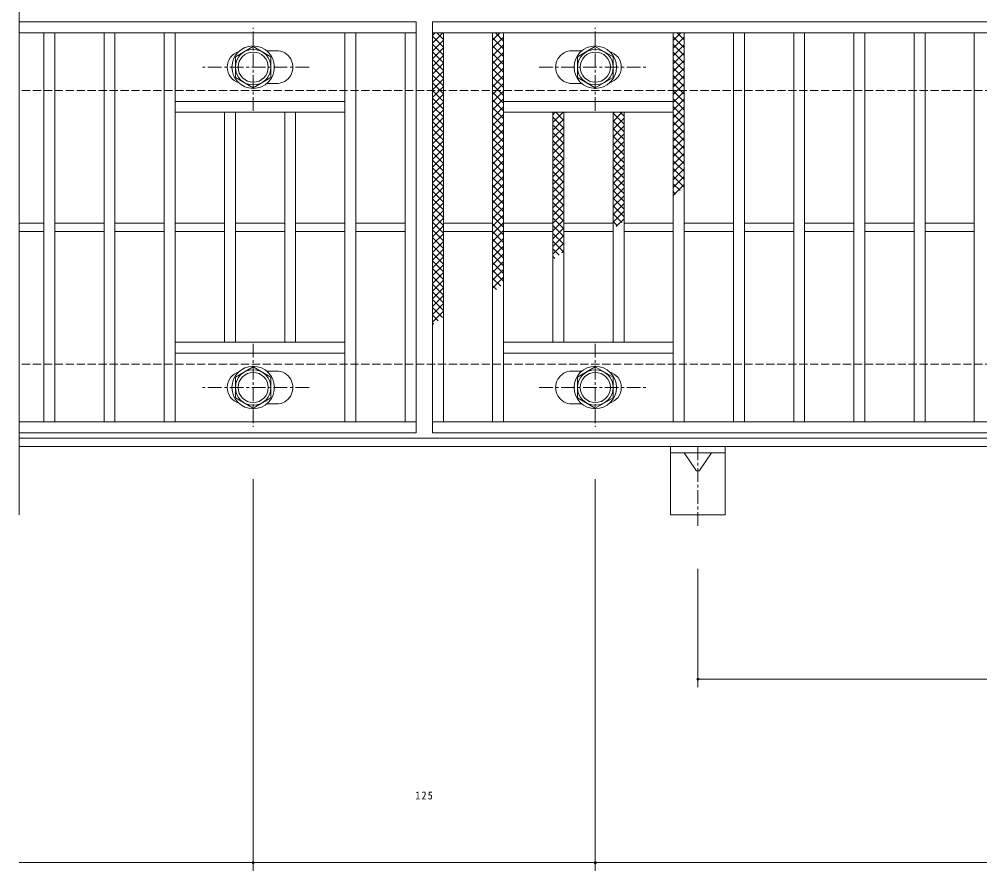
# Model space of a CAD drawing. Units: millimetres on the paper. Extents: x -28453 to 176, y -9817 to 9654.
# Drawn here: x -19724.8 to -19373.8, y 9140.7 to 9451.7 of the extents above; entities that cross this region are included whole.
import ezdxf

# ---------------------------------------------------------------- set-up
doc = ezdxf.new("R2010")
doc.units = ezdxf.units.MM
doc.header["$PDMODE"] = 32
doc.header["$PDSIZE"] = 0.8
doc.linetypes.add('CHAIN1', pattern=[8, 5, -1, 1, -1])
doc.linetypes.add('DASHED3', pattern=[4, 3, -1])
for name, color, linetype, lineweight in [('C-1', 2, 'Continuous', 9), ('C-2', 3, 'Continuous', 9), ('C-4', 7, 'Continuous', 9), ('C-8', 4, 'Continuous', 9), ('C-9', 6, 'Continuous', 9), ('C-A', 3, 'Continuous', 9)]:
    doc.layers.add(name, color=color, linetype=linetype, lineweight=lineweight)
doc.styles.add('ＭＳ ゴシック', font='')
doc.styles.get('ＭＳ ゴシック').set_extended_font_data('MS Gothic')

msp = doc.modelspace()

# ---------------------------------------------------------------- linework, layer by layer
at = {"layer": 'C-1', "linetype": 'DASHED3'}
for p, q in [((-18428.835, 9425.686), (-19724.835, 9425.686)), ((-18428.835, 9325.687), (-19724.835, 9325.686))]:
    msp.add_line(p, q, dxfattribs=at)
at = {"layer": 'C-1'}
for p, q in [((-18428.835, 9298.686), (-19724.835, 9298.686)), ((-18428.835, 9295.686), (-19724.835, 9295.686))]:
    msp.add_line(p, q, dxfattribs=at)
at = {"layer": 'C-2'}
for p, q in [((-19724.835, 9480.686), (-19724.835, 9270.686)), ((-19579.835, 9450.686), (-19724.835, 9450.686)), ((-19579.835, 9450.686), (-19579.835, 9300.686)), ((-19579.835, 9446.686), (-19724.835, 9446.686)), ((-19715.835, 9304.686), (-19715.835, 9446.686)), ((-19711.835, 9304.686), (-19711.835, 9446.686)), ((-19693.835, 9304.686), (-19693.835, 9446.686)), ((-19689.835, 9304.686), (-19689.835, 9446.686)), ((-19671.835, 9304.686), (-19671.835, 9446.686)), ((-19667.835, 9304.686), (-19667.835, 9446.686)), ((-19605.835, 9304.686), (-19605.835, 9446.686)), ((-19601.835, 9304.686), (-19601.835, 9446.686)), ((-19583.835, 9304.686), (-19583.835, 9446.686)), ((-19573.835, 9446.686), (-18579.835, 9446.686)), ((-19569.835, 9304.686), (-19569.835, 9446.686)), ((-19551.835, 9304.686), (-19551.835, 9446.686)), ((-19547.835, 9304.686), (-19547.835, 9446.686)), ((-19485.835, 9304.686), (-19485.835, 9446.686)), ((-19481.835, 9304.686), (-19481.835, 9446.686)), ((-19463.835, 9304.686), (-19463.835, 9446.686)), ((-19459.835, 9304.686), (-19459.835, 9446.686)), ((-19441.835, 9304.686), (-19441.835, 9446.686)), ((-19437.835, 9304.686), (-19437.835, 9446.686)), ((-19419.835, 9304.686), (-19419.835, 9446.686)), ((-19415.835, 9304.686), (-19415.835, 9446.686)), ((-19397.835, 9304.686), (-19397.835, 9446.686)), ((-19393.835, 9304.686), (-19393.835, 9446.686)), ((-19375.835, 9304.686), (-19375.835, 9446.686)), ((-19630.835, 9440.186), (-19634.43, 9440.186)), ((-19522.835, 9440.186), (-19519.241, 9440.186)), ((-19630.835, 9428.187), (-19634.43, 9428.187)), ((-19522.835, 9428.187), (-19519.241, 9428.187)), ((-19605.835, 9421.685), (-19667.835, 9421.685)), ((-19547.836, 9421.685), (-19485.836, 9421.685)), ((-19605.835, 9417.686), (-19667.835, 9417.686)), ((-19649.836, 9333.686), (-19649.836, 9417.686)), ((-19645.836, 9333.686), (-19645.836, 9417.686)), ((-19627.835, 9333.686), (-19627.835, 9417.686)), ((-19623.836, 9333.686), (-19623.836, 9417.686)), ((-19547.836, 9417.686), (-19485.836, 9417.686)), ((-19529.835, 9333.686), (-19529.835, 9417.686)), ((-19525.835, 9333.686), (-19525.835, 9417.686)), ((-19507.835, 9333.686), (-19507.835, 9417.686)), ((-19503.835, 9333.686), (-19503.835, 9417.686)), ((-19715.835, 9377.186), (-19724.835, 9377.186)), ((-19693.835, 9377.186), (-19711.835, 9377.186)), ((-19671.835, 9377.186), (-19689.835, 9377.186)), ((-19649.835, 9377.186), (-19667.835, 9377.186)), ((-19627.835, 9377.186), (-19645.836, 9377.186)), ((-19605.835, 9377.186), (-19623.836, 9377.186)), ((-19583.835, 9377.186), (-19601.835, 9377.186)), ((-19569.835, 9377.186), (-19551.835, 9377.186)), ((-19547.835, 9377.186), (-19529.835, 9377.186)), ((-19525.835, 9377.186), (-19507.835, 9377.186)), ((-19503.835, 9377.186), (-19485.835, 9377.186)), ((-19481.835, 9377.186), (-19463.835, 9377.186)), ((-19459.835, 9377.186), (-19441.835, 9377.186)), ((-19437.835, 9377.186), (-19419.835, 9377.186)), ((-19415.835, 9377.186), (-19397.835, 9377.186)), ((-19393.835, 9377.186), (-19375.835, 9377.186)), ((-19715.835, 9374.186), (-19724.835, 9374.186)), ((-19693.835, 9374.186), (-19711.835, 9374.186)), ((-19671.835, 9374.186), (-19689.835, 9374.186)), ((-19649.835, 9374.186), (-19667.835, 9374.186)), ((-19627.835, 9374.186), (-19645.836, 9374.186)), ((-19605.835, 9374.186), (-19623.836, 9374.186)), ((-19583.835, 9374.186), (-19601.835, 9374.186)), ((-19569.835, 9374.186), (-19551.835, 9374.186)), ((-19547.835, 9374.186), (-19529.835, 9374.186)), ((-19525.835, 9374.186), (-19507.835, 9374.186)), ((-19503.835, 9374.186), (-19485.835, 9374.186)), ((-19481.835, 9374.186), (-19463.835, 9374.186)), ((-19459.835, 9374.186), (-19441.835, 9374.186)), ((-19437.835, 9374.186), (-19419.835, 9374.186)), ((-19415.835, 9374.186), (-19397.835, 9374.186)), ((-19393.835, 9374.186), (-19375.835, 9374.186)), ((-19605.835, 9333.686), (-19667.835, 9333.686)), ((-19547.836, 9333.686), (-19485.836, 9333.686)), ((-19605.835, 9329.686), (-19667.835, 9329.686)), ((-19547.836, 9329.686), (-19485.836, 9329.686)), ((-19630.835, 9323.185), (-19634.43, 9323.185)), ((-19522.835, 9323.185), (-19519.241, 9323.185)), ((-19630.835, 9311.186), (-19634.43, 9311.186)), ((-19522.835, 9311.186), (-19519.241, 9311.186)), ((-19724.835, 9304.686), (-19579.835, 9304.686)), ((-18579.835, 9304.686), (-19573.835, 9304.686)), ((-19579.835, 9300.686), (-19724.835, 9300.686)), ((-18579.835, 9300.686), (-19573.835, 9300.686))]:
    msp.add_line(p, q, dxfattribs=at)
msp.add_lwpolyline([(-19573.835, 9300.686), (-19573.835, 9450.686), (-18579.835, 9450.686)], dxfattribs=at)
for centre, start, end in [((-19642.835, 9434.186), 106.33307, 253.66693), ((-19630.835, 9434.186), 270, 90.00002), ((-19522.835, 9434.186), 89.99998, 270), ((-19510.835, 9434.186), 286.33307, 73.66693), ((-19642.835, 9317.186), 106.33307, 253.66693), ((-19630.835, 9317.186), 269.99998, 90), ((-19522.835, 9317.186), 90, 270.00002), ((-19510.835, 9317.186), 286.33307, 73.66693)]:
    msp.add_arc(centre, 6, start, end, dxfattribs=at)
at = {"layer": 'C-4'}
for p, q in [((-19639.335, 9283.686), (-19639.335, 9140.686)), ((-19514.335, 9283.686), (-19514.335, 9140.686)), ((-19476.835, 9250.966), (-19476.835, 9207.685)), ((-19476.835, 9210.685), (-18876.835, 9210.685)), ((-19724.835, 9143.686), (-18428.835, 9143.686))]:
    msp.add_line(p, q, dxfattribs=at)
for p in [(-19476.835, 9210.685), (-19639.335, 9143.686), (-19514.335, 9143.686)]:
    msp.add_point(p, dxfattribs=at)
at = {"layer": 'C-8', "linetype": 'CHAIN1'}
for p, q in [((-19639.335, 9418.213), (-19639.335, 9448.569)), ((-19514.335, 9418.213), (-19514.335, 9448.569)), ((-19618.866, 9434.186), (-19658.556, 9434.186)), ((-19534.805, 9434.186), (-19495.114, 9434.186)), ((-19639.335, 9333.159), (-19639.335, 9302.803)), ((-19514.335, 9333.159), (-19514.335, 9302.803)), ((-19618.866, 9317.186), (-19658.556, 9317.186)), ((-19534.805, 9317.186), (-19495.114, 9317.186))]:
    msp.add_line(p, q, dxfattribs=at)
at = {"layer": 'C-8'}
for points in [[(-19645.835, 9430.433), (-19645.835, 9437.939), (-19639.335, 9441.691), (-19632.835, 9437.939), (-19632.835, 9430.433), (-19639.335, 9426.681)], [(-19507.835, 9430.433), (-19507.835, 9437.939), (-19514.335, 9441.691), (-19520.836, 9437.939), (-19520.836, 9430.433), (-19514.335, 9426.681)], [(-19645.835, 9320.938), (-19645.835, 9313.433), (-19639.335, 9309.68), (-19632.835, 9313.433), (-19632.835, 9320.938), (-19639.335, 9324.691)], [(-19507.835, 9320.938), (-19507.835, 9313.433), (-19514.335, 9309.68), (-19520.836, 9313.433), (-19520.836, 9320.938), (-19514.335, 9324.691)]]:
    msp.add_lwpolyline(points, close=True, dxfattribs=at)
for centre, radius in [((-19639.335, 9434.186), 7.75), ((-19514.335, 9434.186), 7.75), ((-19639.335, 9434.186), 6.5), ((-19639.335, 9434.186), 5.5), ((-19514.335, 9434.186), 6.5), ((-19514.335, 9434.186), 5.5), ((-19639.335, 9317.186), 7.75), ((-19639.335, 9317.186), 6.5), ((-19639.335, 9317.186), 5.5), ((-19514.335, 9317.186), 7.75), ((-19514.335, 9317.186), 6.5), ((-19514.335, 9317.186), 5.5)]:
    msp.add_circle(centre, radius, dxfattribs=at)
at = {"layer": 'C-9'}
for p, q in [((-19573.835, 9442.895), (-19570.045, 9446.686)), ((-19573.835, 9445.724), (-19572.873, 9446.686)), ((-19573.835, 9445.446), (-19569.835, 9441.447)), ((-19572.246, 9446.686), (-19569.835, 9444.275)), ((-19551.836, 9444.009), (-19549.159, 9446.686)), ((-19550.848, 9446.686), (-19547.836, 9443.673)), ((-19548.019, 9446.686), (-19547.836, 9446.502)), ((-19485.836, 9443.936), (-19483.085, 9446.686)), ((-19484.412, 9446.686), (-19481.835, 9444.11)), ((-19573.835, 9440.067), (-19569.835, 9444.067)), ((-19573.835, 9442.618), (-19569.835, 9438.618)), ((-19551.836, 9441.181), (-19547.836, 9445.181)), ((-19551.836, 9444.845), (-19547.836, 9440.845)), ((-19551.836, 9438.353), (-19547.836, 9442.352)), ((-19551.836, 9442.016), (-19547.836, 9438.017)), ((-19485.836, 9445.281), (-19481.835, 9441.281)), ((-19485.836, 9441.108), (-19481.835, 9445.107)), ((-19485.836, 9442.453), (-19481.835, 9438.453)), ((-19485.836, 9438.279), (-19481.835, 9442.279)), ((-19573.835, 9437.239), (-19569.835, 9441.238)), ((-19573.835, 9439.79), (-19569.835, 9435.79)), ((-19573.835, 9434.411), (-19569.835, 9438.41)), ((-19551.836, 9435.524), (-19547.836, 9439.524)), ((-19551.836, 9439.188), (-19547.836, 9435.188)), ((-19485.836, 9439.624), (-19481.835, 9435.624)), ((-19485.836, 9435.45), (-19481.835, 9439.451)), ((-19573.835, 9436.962), (-19569.835, 9432.962)), ((-19573.835, 9431.582), (-19569.835, 9435.582)), ((-19551.836, 9432.695), (-19547.836, 9436.696)), ((-19551.836, 9436.36), (-19547.836, 9432.36)), ((-19485.836, 9436.796), (-19481.835, 9432.796)), ((-19485.836, 9432.622), (-19481.835, 9436.622)), ((-19573.835, 9434.133), (-19569.835, 9430.133)), ((-19573.835, 9428.753), (-19569.835, 9432.754)), ((-19551.836, 9429.867), (-19547.836, 9433.867)), ((-19551.836, 9433.531), (-19547.836, 9429.531)), ((-19485.836, 9433.967), (-19481.835, 9429.967)), ((-19485.836, 9429.793), (-19481.835, 9433.793)), ((-19573.835, 9431.305), (-19569.835, 9427.304)), ((-19573.835, 9425.925), (-19569.835, 9429.925)), ((-19573.835, 9428.477), (-19569.835, 9424.476)), ((-19551.836, 9427.039), (-19547.836, 9431.039)), ((-19551.836, 9430.703), (-19547.836, 9426.703)), ((-19551.836, 9424.21), (-19547.836, 9428.211)), ((-19551.836, 9427.874), (-19547.836, 9423.875)), ((-19485.836, 9431.139), (-19481.835, 9427.139)), ((-19485.836, 9426.965), (-19481.835, 9430.965)), ((-19485.836, 9428.31), (-19481.835, 9424.31)), ((-19485.836, 9424.137), (-19481.835, 9428.137)), ((-19573.835, 9423.096), (-19569.835, 9427.096)), ((-19573.835, 9425.648), (-19569.835, 9421.648)), ((-19551.836, 9421.382), (-19547.836, 9425.382)), ((-19551.836, 9425.046), (-19547.836, 9421.046)), ((-19485.836, 9425.482), (-19481.835, 9421.482)), ((-19485.836, 9421.309), (-19481.835, 9425.308)), ((-19573.835, 9420.268), (-19569.835, 9424.268)), ((-19573.835, 9422.82), (-19569.835, 9418.82)), ((-19573.835, 9417.44), (-19569.835, 9421.44)), ((-19551.836, 9418.554), (-19547.836, 9422.553)), ((-19551.836, 9422.218), (-19547.836, 9418.218)), ((-19485.836, 9422.654), (-19481.835, 9418.654)), ((-19485.836, 9418.48), (-19481.835, 9422.48)), ((-19573.835, 9419.991), (-19569.835, 9415.991)), ((-19573.835, 9414.611), (-19569.835, 9418.611)), ((-19551.836, 9415.725), (-19547.836, 9419.725)), ((-19551.836, 9419.389), (-19547.836, 9415.389)), ((-19529.835, 9416.793), (-19528.942, 9417.686)), ((-19529.835, 9413.965), (-19526.114, 9417.686)), ((-19528.78, 9417.686), (-19525.835, 9414.741)), ((-19507.835, 9417.184), (-19507.334, 9417.686)), ((-19507.835, 9414.356), (-19504.505, 9417.686)), ((-19507.835, 9417.417), (-19503.835, 9413.417)), ((-19505.276, 9417.686), (-19503.835, 9416.245)), ((-19485.836, 9419.825), (-19481.835, 9415.825)), ((-19485.836, 9415.651), (-19481.835, 9419.652)), ((-19573.835, 9417.163), (-19569.835, 9413.163)), ((-19573.835, 9411.782), (-19569.835, 9415.783)), ((-19573.835, 9414.334), (-19569.835, 9410.334)), ((-19551.836, 9412.896), (-19547.836, 9416.897)), ((-19551.836, 9416.561), (-19547.836, 9412.561)), ((-19551.836, 9410.068), (-19547.836, 9414.068)), ((-19529.835, 9415.913), (-19525.835, 9411.912)), ((-19529.835, 9411.136), (-19525.835, 9415.136)), ((-19507.835, 9411.528), (-19503.835, 9415.527)), ((-19507.835, 9414.588), (-19503.835, 9410.589)), ((-19485.836, 9416.997), (-19481.835, 9412.997)), ((-19485.836, 9412.823), (-19481.835, 9416.823)), ((-19485.836, 9414.168), (-19481.835, 9410.168)), ((-19485.836, 9409.994), (-19481.835, 9413.994)), ((-19573.835, 9408.954), (-19569.835, 9412.955)), ((-19573.835, 9411.506), (-19569.835, 9407.505)), ((-19551.836, 9413.732), (-19547.836, 9409.732)), ((-19551.836, 9407.24), (-19547.836, 9411.24)), ((-19551.836, 9410.904), (-19547.836, 9406.904)), ((-19529.835, 9413.084), (-19525.835, 9409.084)), ((-19529.835, 9408.307), (-19525.835, 9412.308)), ((-19507.835, 9408.699), (-19503.835, 9412.699)), ((-19507.835, 9411.76), (-19503.835, 9407.76)), ((-19485.836, 9411.34), (-19481.835, 9407.34)), ((-19485.836, 9407.166), (-19481.835, 9411.166)), ((-19573.835, 9406.126), (-19569.835, 9410.126)), ((-19573.835, 9408.677), (-19569.835, 9404.678)), ((-19573.835, 9403.298), (-19569.835, 9407.297)), ((-19551.836, 9404.411), (-19547.836, 9408.412)), ((-19551.836, 9408.076), (-19547.836, 9404.076)), ((-19529.835, 9410.256), (-19525.835, 9406.256)), ((-19529.835, 9405.479), (-19525.835, 9409.479)), ((-19529.835, 9407.428), (-19525.835, 9403.428)), ((-19507.835, 9405.871), (-19503.835, 9409.871)), ((-19507.835, 9408.932), (-19503.835, 9404.931)), ((-19507.835, 9403.042), (-19503.835, 9407.042)), ((-19485.836, 9408.512), (-19481.835, 9404.511)), ((-19485.836, 9404.338), (-19481.835, 9408.338)), ((-19573.835, 9405.849), (-19569.835, 9401.849)), ((-19573.835, 9400.469), (-19569.835, 9404.469)), ((-19551.836, 9401.583), (-19547.836, 9405.583)), ((-19551.836, 9405.247), (-19547.836, 9401.247)), ((-19529.835, 9402.651), (-19525.835, 9406.651)), ((-19529.835, 9404.599), (-19525.835, 9400.599)), ((-19529.835, 9399.822), (-19525.835, 9403.823)), ((-19507.835, 9406.103), (-19503.835, 9402.103)), ((-19507.835, 9400.213), (-19503.835, 9404.214)), ((-19485.836, 9405.683), (-19481.835, 9401.683)), ((-19485.836, 9401.51), (-19481.835, 9405.509)), ((-19573.835, 9403.021), (-19569.835, 9399.021)), ((-19573.835, 9397.641), (-19569.835, 9401.641)), ((-19573.835, 9400.192), (-19569.835, 9396.192)), ((-19551.836, 9398.755), (-19547.836, 9402.755)), ((-19551.836, 9402.419), (-19547.836, 9398.419)), ((-19551.836, 9395.926), (-19547.836, 9399.926)), ((-19529.835, 9401.771), (-19525.835, 9397.771)), ((-19529.835, 9396.994), (-19525.835, 9400.994)), ((-19507.835, 9403.275), (-19503.835, 9399.275)), ((-19507.835, 9397.385), (-19503.835, 9401.385)), ((-19507.835, 9400.446), (-19503.835, 9396.446)), ((-19485.836, 9402.855), (-19481.835, 9398.855)), ((-19485.836, 9398.681), (-19481.835, 9402.681)), ((-19485.836, 9400.026), (-19481.835, 9396.026)), ((-19485.836, 9395.852), (-19481.835, 9399.853)), ((-19573.835, 9394.813), (-19569.835, 9398.812)), ((-19573.835, 9397.364), (-19569.835, 9393.364)), ((-19551.836, 9399.59), (-19547.836, 9395.59)), ((-19551.836, 9393.098), (-19547.836, 9397.098)), ((-19551.836, 9396.762), (-19547.836, 9392.762)), ((-19529.835, 9398.942), (-19525.835, 9394.942)), ((-19529.835, 9394.166), (-19525.835, 9398.165)), ((-19507.835, 9394.557), (-19503.835, 9398.557)), ((-19507.835, 9397.618), (-19503.835, 9393.618)), ((-19485.836, 9397.198), (-19481.835, 9393.198)), ((-19485.836, 9393.024), (-19481.835, 9397.024)), ((-19573.835, 9391.984), (-19569.835, 9395.984)), ((-19573.835, 9394.535), (-19569.835, 9390.536)), ((-19573.835, 9389.155), (-19569.835, 9393.156)), ((-19551.836, 9390.269), (-19547.836, 9394.269)), ((-19551.836, 9393.933), (-19547.836, 9389.934)), ((-19529.835, 9396.114), (-19525.835, 9392.113)), ((-19529.835, 9391.337), (-19525.835, 9395.337)), ((-19529.835, 9393.285), (-19525.835, 9389.286)), ((-19507.835, 9391.728), (-19503.835, 9395.729)), ((-19507.835, 9394.79), (-19503.835, 9390.79)), ((-19507.835, 9388.9), (-19503.835, 9392.9)), ((-19485.836, 9394.369), (-19481.835, 9390.37)), ((-19485.836, 9390.196), (-19481.835, 9394.195)), ((-19573.835, 9391.707), (-19569.835, 9387.707)), ((-19573.835, 9386.327), (-19569.835, 9390.327)), ((-19551.836, 9387.441), (-19547.836, 9391.441)), ((-19551.836, 9391.105), (-19547.836, 9387.105)), ((-19529.835, 9388.509), (-19525.835, 9392.509)), ((-19529.835, 9390.457), (-19525.835, 9386.457)), ((-19529.835, 9385.68), (-19525.835, 9389.68)), ((-19507.835, 9391.961), (-19503.835, 9387.961)), ((-19507.835, 9386.072), (-19503.835, 9390.072)), ((-19485.836, 9391.541), (-19483.379, 9389.085)), ((-19485.836, 9387.367), (-19481.835, 9391.367)), ((-19573.835, 9388.878), (-19569.835, 9384.879)), ((-19573.835, 9383.499), (-19569.835, 9387.498)), ((-19573.835, 9386.05), (-19569.835, 9382.05)), ((-19551.836, 9384.612), (-19547.836, 9388.612)), ((-19551.836, 9388.277), (-19547.836, 9384.276)), ((-19551.836, 9381.784), (-19547.836, 9385.784)), ((-19529.835, 9387.629), (-19525.835, 9383.629)), ((-19529.835, 9382.852), (-19525.835, 9386.852)), ((-19507.835, 9389.133), (-19503.835, 9385.132)), ((-19507.835, 9383.243), (-19503.835, 9387.243)), ((-19507.835, 9386.304), (-19503.835, 9382.304)), ((-19485.836, 9388.713), (-19484.967, 9387.845)), ((-19573.835, 9380.67), (-19569.835, 9384.67)), ((-19573.835, 9383.222), (-19569.835, 9379.222)), ((-19551.836, 9385.448), (-19547.836, 9381.448)), ((-19551.836, 9378.956), (-19547.836, 9382.955)), ((-19551.836, 9382.619), (-19547.836, 9378.62)), ((-19529.835, 9384.8), (-19525.835, 9380.8)), ((-19529.835, 9380.023), (-19525.835, 9384.023)), ((-19507.835, 9380.415), (-19503.835, 9384.415)), ((-19507.835, 9383.476), (-19503.835, 9379.476)), ((-19573.835, 9377.842), (-19569.835, 9381.842)), ((-19573.835, 9380.394), (-19569.835, 9376.393)), ((-19573.835, 9375.014), (-19569.835, 9379.013)), ((-19551.836, 9376.127), (-19547.836, 9380.127)), ((-19551.836, 9379.791), (-19547.836, 9375.791)), ((-19529.835, 9381.972), (-19525.835, 9377.972)), ((-19529.835, 9377.195), (-19525.835, 9381.195)), ((-19529.835, 9379.143), (-19525.835, 9375.143)), ((-19507.835, 9377.587), (-19503.835, 9381.586)), ((-19507.835, 9380.647), (-19504.674, 9377.486)), ((-19506.652, 9375.941), (-19503.835, 9378.758)), ((-19573.835, 9377.565), (-19569.835, 9373.565)), ((-19573.835, 9372.185), (-19569.835, 9376.185)), ((-19551.836, 9373.299), (-19547.836, 9377.299)), ((-19551.836, 9376.963), (-19547.836, 9372.963)), ((-19529.835, 9374.366), (-19525.835, 9378.366)), ((-19529.835, 9376.315), (-19525.835, 9372.315)), ((-19529.835, 9371.538), (-19525.835, 9375.538)), ((-19507.835, 9377.819), (-19506.262, 9376.246)), ((-19573.835, 9374.736), (-19569.835, 9370.737)), ((-19573.835, 9369.356), (-19569.835, 9373.357)), ((-19573.835, 9371.908), (-19569.835, 9367.908)), ((-19551.836, 9370.47), (-19547.836, 9374.47)), ((-19551.836, 9374.135), (-19547.836, 9370.135)), ((-19529.835, 9373.486), (-19525.835, 9369.487)), ((-19529.835, 9368.71), (-19525.835, 9372.71)), ((-19573.835, 9366.528), (-19569.835, 9370.528)), ((-19573.835, 9369.08), (-19569.835, 9365.079)), ((-19551.836, 9367.642), (-19547.836, 9371.642)), ((-19551.836, 9371.306), (-19547.836, 9367.306)), ((-19551.836, 9364.813), (-19547.836, 9368.814)), ((-19551.836, 9368.478), (-19547.836, 9364.477)), ((-19529.835, 9370.658), (-19525.968, 9366.791)), ((-19529.835, 9365.881), (-19525.835, 9369.881)), ((-19573.835, 9363.7), (-19569.835, 9367.7)), ((-19573.835, 9366.251), (-19569.835, 9362.251)), ((-19573.835, 9360.871), (-19569.835, 9364.871)), ((-19551.836, 9361.985), (-19547.836, 9365.985)), ((-19551.836, 9365.65), (-19547.836, 9361.649)), ((-19529.835, 9367.83), (-19527.556, 9365.551)), ((-19529.835, 9365.002), (-19529.145, 9364.311)), ((-19526.557, 9366.331), (-19525.835, 9367.053)), ((-19573.835, 9363.423), (-19569.835, 9359.423)), ((-19573.835, 9358.043), (-19569.835, 9362.043)), ((-19551.836, 9359.157), (-19547.836, 9363.157)), ((-19551.836, 9362.82), (-19547.836, 9358.821)), ((-19573.835, 9360.595), (-19569.835, 9356.594)), ((-19573.835, 9355.215), (-19569.835, 9359.214)), ((-19573.835, 9357.766), (-19569.835, 9353.766)), ((-19551.836, 9356.328), (-19547.836, 9360.328)), ((-19551.836, 9359.992), (-19547.836, 9355.992)), ((-19573.835, 9352.386), (-19569.835, 9356.386)), ((-19573.835, 9354.937), (-19569.835, 9350.937)), ((-19551.836, 9353.5), (-19547.836, 9357.5)), ((-19551.836, 9357.164), (-19548.851, 9354.179)), ((-19551.836, 9354.336), (-19550.439, 9352.939)), ((-19573.835, 9349.558), (-19569.835, 9353.558)), ((-19573.835, 9352.109), (-19569.835, 9348.109)), ((-19573.835, 9346.729), (-19569.835, 9350.729)), ((-19573.835, 9349.281), (-19569.835, 9345.281)), ((-19573.835, 9343.901), (-19569.835, 9347.901)), ((-19573.835, 9346.452), (-19570.146, 9342.762)), ((-19573.835, 9341.072), (-19569.835, 9345.072)), ((-19573.835, 9343.624), (-19571.734, 9341.522)), ((-19573.835, 9340.796), (-19573.321, 9340.282))]:
    msp.add_line(p, q, dxfattribs=at)
at = {"layer": 'C-A'}
for p, q in [((-19486.835, 9270.685), (-19486.835, 9295.685)), ((-19486.835, 9293.386), (-19466.835, 9293.386)), ((-19481.835, 9293.386), (-19477.71, 9287.189)), ((-19471.835, 9293.386), (-19475.959, 9287.189))]:
    msp.add_line(p, q, dxfattribs=at)
at = {"layer": 'C-A', "linetype": 'CHAIN1'}
msp.add_line((-19476.835, 9295.685), (-19476.835, 9265.966), dxfattribs=at)
at = {"layer": 'C-A'}
msp.add_lwpolyline([(-19466.835, 9295.685), (-19466.835, 9270.685), (-19486.835, 9270.685)], dxfattribs=at)
msp.add_arc((-19476.835, 9287.672), 1, 208.86209, 331.13791, dxfattribs=at)

# ---------------------------------------------------------------- texts
at = {"layer": 'C-4', "color": 2, "insert": (-19580.085, 9166.686), "char_height": 2.933, "attachment_point": 7, "style": 'ＭＳ ゴシック'}
msp.add_mtext('\\T1.27;\\W0.9;125', dxfattribs=at)

doc.saveas('drawing.dxf')
